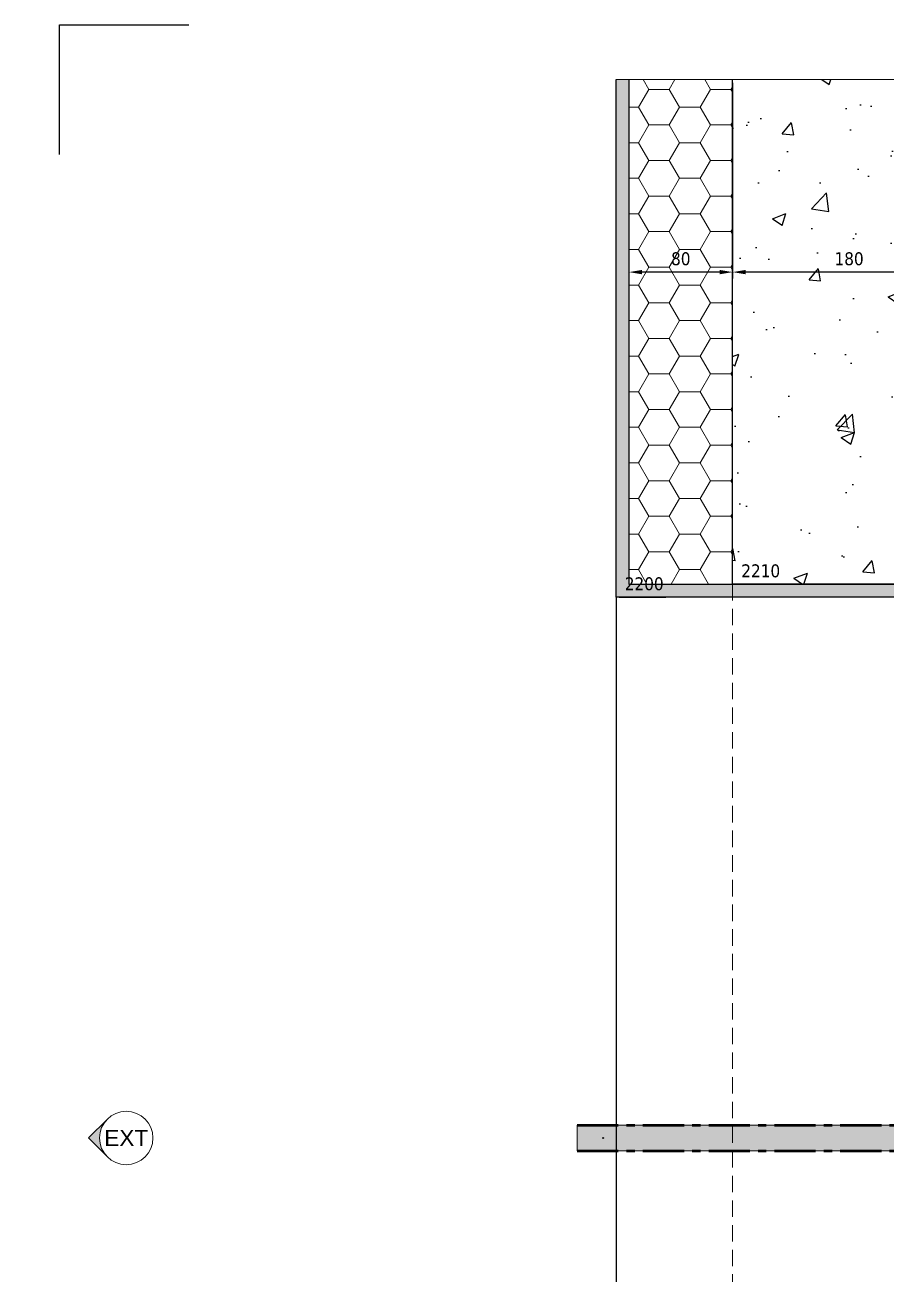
# Model space of a CAD drawing. Header units: millimetres. Extents: x -20000 to 230000, y -17405 to 25402.
# Drawn here: x 154291 to 154956, y -4329 to -3364 of the extents above; entities that cross this region are included whole.
import ezdxf

# ---------------------------------------------------------------- set-up
doc = ezdxf.new("R2010")
doc.units = ezdxf.units.MM
doc.header["$PDMODE"] = 35
doc.header["$PDSIZE"] = 0.5
doc.linetypes.add('AXES', pattern=[50.800000000000004, 31.75, -6.35, 6.35, -6.35])
doc.linetypes.add('CACHE', pattern=[9.524999999999999, 6.35, -3.175])
doc.layers.get('0').update_dxf_attribs({"lineweight": 13})
doc.layers.get('Defpoints').update_dxf_attribs({"true_color": 0xc2a584})
doc.layers.add('0 - Invisible', color=43, linetype='Continuous', lineweight=0, plot=False)
doc.layers.add('Intouchable', color=252, linetype='Continuous', lineweight=13, plot=False)
for name, color, linetype, lineweight in [('1 - Axe', 1, 'AXES', 0), ('1 - BETON', 251, 'Continuous', 25), ('1 - Cotation', 32, 'Continuous', 13), ('1 - INTERROMPU', 253, 'CACHE', 13), ('1 - Isolant', 132, 'Continuous', 13)]:
    doc.layers.add(name, color=color, linetype=linetype, lineweight=lineweight)
doc.layers.add('1 - Cache', color=7, linetype='Continuous', lineweight=0, true_color=0xffffff)
doc.styles.get("Standard").update_dxf_attribs({"font": 'ARIALUNI.TTF'})
doc.styles.add('Texte Poralu', font='tahomabd.ttf')
doc.dimstyles.new('30 - 1000', dxfattribs={"dimtxt": 10, "dimasz": 10, "dimexe": 5, "dimexo": 2.5, "dimgap": 5, "dimtad": 1, "dimdec": 1, "dimtxsty": 'Texte Poralu', "dimcen": 5, "dimazin": 0, "dimtfac": 1, "dimtdec": 1, "dimtmove": 0, "dimatfit": 3, "dimfxl": 1, "dimarcsym": 0})

# ---------------------------------------------------------------- blocks, each defined once
blk = doc.blocks.new('Cadre centrage dessin')
at = {"layer": 'Defpoints'}
for p, q in [((-682.5, 906.5000000000127), (-582.5, 906.5000000000127)), ((-682.5, 806.5000000000127), (-682.5, 906.5000000000127))]:
    blk.add_line(p, q, dxfattribs=at)
blk = doc.blocks.new('*U756')
at = {"layer": '1 - Isolant'}
h = blk.add_hatch(dxfattribs=at)
h.set_pattern_fill('HONEY', color=256, scale=5, style=0)
h.set_pattern_definition([(0, (-80.00000000000003, 229.9999999999841), (23.8125, 13.748153225), [15.875, -31.75]), (120, (-80.00000000000003, 229.9999999999841), (-23.81249994797095, 13.74815331511695), [15.87499999999995, -31.74999999999989]), (59.99999999999999, (-80.00000000000003, 229.9999999999841), (5.202904551637744e-08, 27.49630654011694), [-31.75, 15.875])])
h.paths.add_polyline_path([(-80, 389.999999999985), (2.387982389953544e-14, 389.999999999985), (1.77635683940025e-15, -9.094947017729282e-13), (-80.00000000000003, -9.094947017729282e-13)])
at = {"layer": '0 - Invisible'}
blk.add_lwpolyline([(-80, 389.999999999985), (2.387982389953544e-14, 389.999999999985)], dxfattribs=at)
at = {"layer": '1 - Isolant'}
blk.add_lwpolyline([(2.387982389953544e-14, 389.999999999985), (0, 0), (0, 0), (1.77635683940025e-15, -9.094947017729282e-13), (-80.00000000000003, -9.094947017729282e-13), (-80, 389.999999999985)], dxfattribs=at)
blk = doc.blocks.new('*U1004')
at = {"layer": '1 - BETON'}
h = blk.add_hatch(dxfattribs=at)
h.set_pattern_fill('CONCRETE', color=256, scale=15, style=0, pattern_type=2)
h.set_pattern_definition([(49.99999999999999, (119.9999999999999, -10.00000000001504), (107.589027390113, -9.412820247389266), [11.25, -123.75]), (355, (119.9999999999999, -10.00000000001504), (-20.81270004195, 112.8288200550018), [9, -99]), (100.4514, (128.965752, -10.78440100001504), (86.77640725710323, 103.415931309143), [9.5610285, -105.1713168]), (46.18420000000002, (119.9999999999999, 19.99999999998496), (160.0861572938467, -24.82785214935271), [16.87499999999986, -185.6249999999989]), (96.6356, (133.3405117499999, 17.93100394998496), (140.1994058323055, 146.1176806350663), [14.3415432, -157.75695]), (351.1842, (119.9999999999999, 19.99999999998496), (140.1992917700441, 146.1177901387987), [13.5, -148.5]), (21, (134.9999999999999, 12.49999999998496), (89.53605781776925, -60.39283359980082), [11.25, -123.75]), (326.0000000000001, (134.9999999999999, 12.49999999998496), (36.49729978823726, 108.772506757028), [9, -99]), (71.4514, (142.46133495, 7.467259099984972), (126.0333942872235, 48.37957450649286), [9.5610285, -105.1713168]), (37.50000000000001, (119.9999999999999, -10.00000000001504), (1.8239782975936, 49.93407807469672), [0, -97.8, 0, -100.5, 0, -99.375]), (7.499999999999999, (119.9999999999999, -10.00000000001504), (39.46043061632229, 59.16175678235403), [0, -57.3, 0, -95.55, 0, -37.875]), (327.5, (86.54999999999994, -10.00000000001504), (80.07336542586135, -3.383230760156963), [0, -37.5, 0, -117, 0, -155.25]), (317.5, (71.54999999999995, -10.00000000001504), (87.47792540135794, 15.01574734984766), [0, -48.75, 0, -77.69999999999999, 0, -110.25])])
h.paths.add_polyline_path([(400, 289.999999999985), (300, 389.999999999985), (-180, 389.999999999985), (-180, 0), (0, 0), (0, 289.999999999985)])
at = {"layer": '0 - Invisible'}
blk.add_lwpolyline([(400, 289.999999999985), (300, 389.999999999985), (-180, 389.999999999985)], dxfattribs=at)
at = {"layer": '1 - BETON'}
blk.add_lwpolyline([(400, 289.999999999985), (0, 289.999999999985), (0, 0), (-180, 0), (-180, 389.999999999985)], dxfattribs=at)
blk = doc.blocks.new('*U198')
h = blk.add_hatch(color=256)
edge = h.paths.add_edge_path()
edge.add_line((-29.16815472393788, 0), (-14.58407736197061, -14.58407736196894))
edge.add_arc((1.326938559031987e-11, 1.103117597267556e-11), 20.62500000001327, 180.0000000000306, 224.9999999999923, ccw=False)
edge.add_arc((8.125056183416746e-12, -8.900435943814955e-12), 20.62500000000813, 135.0000000000017, 179.9999999999753, ccw=False)
edge.add_line((-14.58407736197061, 14.58407736196894), (-29.16815472393788, 0))
for p, q in [((-14.58407736197061, 14.58407736196894), (-29.16815472393787, 0.001705469134321902)), ((-29.16815472393787, 0.001705469134321902), (-14.58407736196841, -14.58407736197114))]:
    blk.add_line(p, q)
blk.add_circle((0, 0), 20.625)
at = {"insert": (0, 0), "char_height": 12.5, "attachment_point": 5}
blk.add_mtext('EXT', dxfattribs=at)
blk = doc.blocks.new('*D1016')
at = {"layer": '1 - Cotation', "color": 0, "lineweight": -2, "transparency": 16777216}
for p, q in [((154837.5000000001, -3408.1683587772), (154837.5000000001, -3559.494146561048)), ((155017.4999999999, -3508.168358777201), (155017.4999999999, -3559.494146561048)), ((155007.4999999999, -3554.494146561048), (154847.5000000001, -3554.494146561048))]:
    blk.add_line(p, q, dxfattribs=at)
at = {"layer": '1 - Cotation', "color": 0, "transparency": 16777216}
for points in [[(154847.5000000001, -3552.827479894382), (154847.5000000001, -3556.160813227715), (154837.5000000001, -3554.494146561048)], [(155007.4999999999, -3552.827479894382), (155007.4999999999, -3556.160813227715), (155017.4999999999, -3554.494146561048)]]:
    blk.add_solid(points, dxfattribs=at)
at = {"layer": 'Defpoints', "color": 0, "transparency": 16777216}
for p in [(154837.5000000001, -3405.6683587772), (155017.4999999999, -3505.668358777201), (154837.5000000001, -3554.494146561048)]:
    blk.add_point(p, dxfattribs=at)
at = {"layer": '1 - Cotation', "color": 0, "transparency": 16777216, "insert": (154927.5, -3544.265805392479), "char_height": 10, "attachment_point": 5, "style": 'Texte Poralu'}
blk.add_mtext('180', dxfattribs=at)
blk = doc.blocks.new('*D1018')
at = {"layer": '1 - Cotation', "color": 0, "lineweight": -2, "transparency": 16777216}
for p, q in [((154757.5000000001, -3408.1683587772), (154757.5000000001, -3559.494146561049)), ((154837.5000000001, -3408.1683587772), (154837.5000000001, -3559.494146561049)), ((154827.5000000001, -3554.494146561049), (154767.5000000001, -3554.494146561049))]:
    blk.add_line(p, q, dxfattribs=at)
at = {"layer": '1 - Cotation', "color": 0, "transparency": 16777216}
for points in [[(154767.5000000001, -3552.827479894383), (154767.5000000001, -3556.160813227716), (154757.5000000001, -3554.494146561049)], [(154827.5000000001, -3552.827479894383), (154827.5000000001, -3556.160813227716), (154837.5000000001, -3554.494146561049)]]:
    blk.add_solid(points, dxfattribs=at)
at = {"layer": 'Defpoints', "color": 0, "transparency": 16777216}
for p in [(154757.5000000001, -3405.6683587772), (154837.5000000001, -3405.6683587772), (154757.5000000001, -3554.494146561049)]:
    blk.add_point(p, dxfattribs=at)
at = {"layer": '1 - Cotation', "color": 0, "transparency": 16777216, "insert": (154797.5000000001, -3544.26580539248), "char_height": 10, "attachment_point": 5, "style": 'Texte Poralu'}
blk.add_mtext('80', dxfattribs=at)
blk = doc.blocks.new('*U757')
at = {"layer": '1 - BETON'}
h = blk.add_hatch(dxfattribs=at)
h.set_pattern_fill('AR-SAND', color=256, scale=0.1)
h.set_pattern_definition([(37.50000000000001, (-189.9999999999854, -60.00000000000011), (-0.1600031295984046, 4.894132373293424), [0, -3.860800000000001, 0, -4.318000000000001, 0, -4.1275]), (7.499999999999999, (-189.9999999999854, -60.00000000000011), (4.495232831380027, 7.168251005683543), [0, -2.0828, 0, -3.4798, 0, -1.3335]), (327.5, (-193.1241999999854, -60.00000000000011), (7.90992370241458, 0.01437184678545762), [0, -1.27, 0, -4.572, 0, -5.969]), (317.5, (-193.1241999999854, -60.00000000000011), (7.635564524722972, 2.229293232572163), [0, -0.635, 0, -2.9972, 0, -3.429])])
h.paths.add_polyline_path([(-389.9999999999858, 10), (-389.9999999999858, 0), (0, 0), (3.943512183468556e-13, -260.0000000000001), (10.00000000000039, -260.0000000000001), (10, 10)])
at = {"layer": '0 - Invisible'}
blk.add_lwpolyline([(-389.9999999999858, 10), (-389.9999999999858, 0)], dxfattribs=at)
at = {"layer": '1 - BETON'}
blk.add_lwpolyline([(-389.9999999999858, 0), (0, 0), (3.943512183468556e-13, -260.0000000000001), (10.00000000000039, -260.0000000000001), (10, 10), (-389.9999999999858, 10)], dxfattribs=at)
blk = doc.blocks.new('*U439')
at = {"layer": '1 - Cache'}
blk.add_hatch(color=256, dxfattribs=at).paths.add_polyline_path([(-20, -10), (419.999999999899, -10), (419.999999999899, 10), (-20, 10)])
at = {"layer": '0 - Invisible'}
blk.add_lwpolyline([(-20, -10), (419.999999999899, -10), (419.999999999899, 10), (-20, 10)], close=True, dxfattribs=at)
for p in [(0, 0), (399.999999999899, 0)]:
    blk.add_point(p, dxfattribs=at)
at = {"layer": '1 - Axe', "lineweight": 50}
for p, q in [((-20, 10), (419.999999999899, 10)), ((-20, -10), (419.999999999899, -10))]:
    blk.add_line(p, q, dxfattribs=at)
blk = doc.blocks.new('*D1011')
at = {"layer": 'Defpoints', "color": 0, "lineweight": -2, "transparency": 16777216}
blk.add_line((154840.0000000001, -3795.668358777185), (154875.9922766959, -3795.668358777185), dxfattribs=at)
at = {"layer": 'Defpoints', "color": 0, "transparency": 16777216}
for p in [(154837.5000000001, -3795.668358777185), (154837.5000000002, -3795.668358777185), (150000, -6005.668358777197)]:
    blk.add_point(p, dxfattribs=at)
at = {"layer": 'Defpoints', "color": 0, "transparency": 16777216, "insert": (154859.2461383481, -3785.463523317145), "char_height": 10, "attachment_point": 5, "style": 'Texte Poralu'}
blk.add_mtext('2210', dxfattribs=at)
blk = doc.blocks.new('*D1012')
at = {"layer": 'Defpoints', "color": 0, "lineweight": -2, "transparency": 16777216}
blk.add_line((155120.0000000001, -3615.668358777184), (155155.9922766959, -3615.668358777184), dxfattribs=at)
at = {"layer": 'Defpoints', "color": 0, "transparency": 16777216}
for p in [(155117.5000000001, -3615.668358777184), (155117.5000000002, -3615.668358777184), (150000, -6005.668358777197)]:
    blk.add_point(p, dxfattribs=at)
at = {"layer": 'Defpoints', "color": 0, "transparency": 16777216, "insert": (155139.2461383481, -3605.460165358783), "char_height": 10, "attachment_point": 5, "style": 'Texte Poralu'}
blk.add_mtext('2390', dxfattribs=at)
blk = doc.blocks.new('*D1013')
at = {"layer": 'Defpoints', "color": 0, "lineweight": -2, "transparency": 16777216}
blk.add_line((155420.0000000001, -3505.6683587772), (155455.9922766959, -3505.6683587772), dxfattribs=at)
at = {"layer": 'Defpoints', "color": 0, "transparency": 16777216}
for p in [(155417.5000000001, -3505.6683587772), (155417.5000000001, -3505.6683587772), (150000, -6005.668358777197)]:
    blk.add_point(p, dxfattribs=at)
at = {"layer": 'Defpoints', "color": 0, "transparency": 16777216, "insert": (155439.246138348, -3495.463523317159), "char_height": 10, "attachment_point": 5, "style": 'Texte Poralu'}
blk.add_mtext('2500', dxfattribs=at)
blk = doc.blocks.new('*D1014')
at = {"layer": 'Defpoints', "color": 0, "lineweight": -2, "transparency": 16777216}
blk.add_line((154750.0000000001, -3805.668358777184), (154785.9922766962, -3805.668358777184), dxfattribs=at)
at = {"layer": 'Defpoints', "color": 0, "transparency": 16777216}
for p in [(154747.5000000001, -3805.668358777184), (154747.5000000005, -3805.668358777184), (150000, -6005.668358777197)]:
    blk.add_point(p, dxfattribs=at)
at = {"layer": 'Defpoints', "color": 0, "transparency": 16777216, "insert": (154769.2461383484, -3795.463523317144), "char_height": 10, "attachment_point": 5, "style": 'Texte Poralu'}
blk.add_mtext('2200', dxfattribs=at)

msp = doc.modelspace()

# ---------------------------------------------------------------- linework, layer by layer
at = {"layer": '1 - BETON'}
msp.add_line((154747.5000000001, -3805.668358777184), (154747.5000000001, -5026.267790660635), dxfattribs=at)
at = {"layer": '1 - INTERROMPU', "ltscale": 2}
msp.add_line((154837.5000000001, -3795.668358777185), (154837.5, -5026.267790660635), dxfattribs=at)

# ---------------------------------------------------------------- block references
at = {"xscale": -1, "rotation": 90.0000000000005}
msp.add_blockref('*U757', (154757.5000000001, -3795.668358777185), dxfattribs=at)
for name, p in [('*U756', (154837.5000000001, -3795.668358777184)), ('*U1004', (155017.5000000001, -3795.668358777184)), ('*U198', (154369.1681301671, -4223.714663780647)), ('*U439', (154737.5000000001, -4223.718074718916))]:
    msp.add_blockref(name, p)
at = {"layer": 'Intouchable'}
msp.add_blockref('Cadre centrage dessin', (155000, -4270.003379446438), dxfattribs=at)

# ---------------------------------------------------------------- dimensions: what is measured, and where the dimension line sits
at = {"layer": '1 - Cotation'}
for base, p1, p2, picture, middle in [((154757.5000000001, -3554.494146561049), (154837.5000000001, -3405.6683587772), (154757.5000000001, -3405.6683587772), '*D1018', (154797.5000000001, -3544.26580539248)), ((154837.5000000001, -3554.494146561048), (155017.4999999999, -3505.668358777201), (154837.5000000001, -3405.6683587772), '*D1016', (154927.5, -3544.265805392479))]:
    dim = msp.add_linear_dim(base=base, p1=p1, p2=p2, dimstyle='30 - 1000', dxfattribs=at)
    dim.commit()
    dim.dimension.update_dxf_attribs({"geometry": picture, "text_midpoint": middle})
at = {"layer": 'Defpoints'}
for feature_location, offset, picture, middle in [((155417.5000000001, -3505.6683587772), (0, 0), '*D1013', (155439.246138348, -3495.463523317159)), ((155117.5000000001, -3615.668358777184), (1.1641532182693481e-10, 0), '*D1012', (155139.2461383481, -3605.460165358783)), ((154837.5000000001, -3795.668358777185), (1.1641532182693481e-10, 0), '*D1011', (154859.2461383481, -3785.463523317145)), ((154747.5000000001, -3805.668358777184), (4.0745362639427185e-10, 0), '*D1014', (154769.2461383484, -3795.463523317144))]:
    dim = msp.add_ordinate_dim(feature_location=feature_location, offset=offset, dtype=0, origin=(150000, -6005.668358777197), dimstyle='30 - 1000', dxfattribs=at)
    dim.commit()
    dim.dimension.update_dxf_attribs({"geometry": picture, "text_midpoint": middle})

doc.saveas('drawing.dxf')
